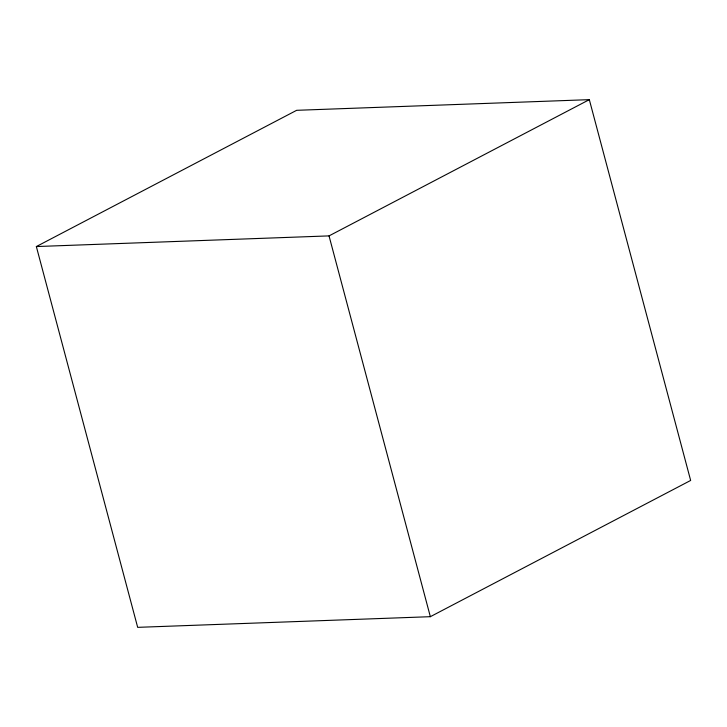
<?xml version="1.0" encoding="UTF-8"?>
<svg xmlns="http://www.w3.org/2000/svg" width="727" height="727" viewBox="0 0 727 727"><rect width="100%" height="100%" fill="white"/><g stroke="black" fill="none" stroke-linecap="round" stroke-linejoin="round"><path stroke-width="1.09" d="M36.35 246.553L296.652 110.313L589.324 99.654L690.65 480.447L430.348 616.687L137.676 627.346L36.35 246.553L329.031 235.893L589.324 99.654M329.031 235.893L430.348 616.687"/></g></svg>
